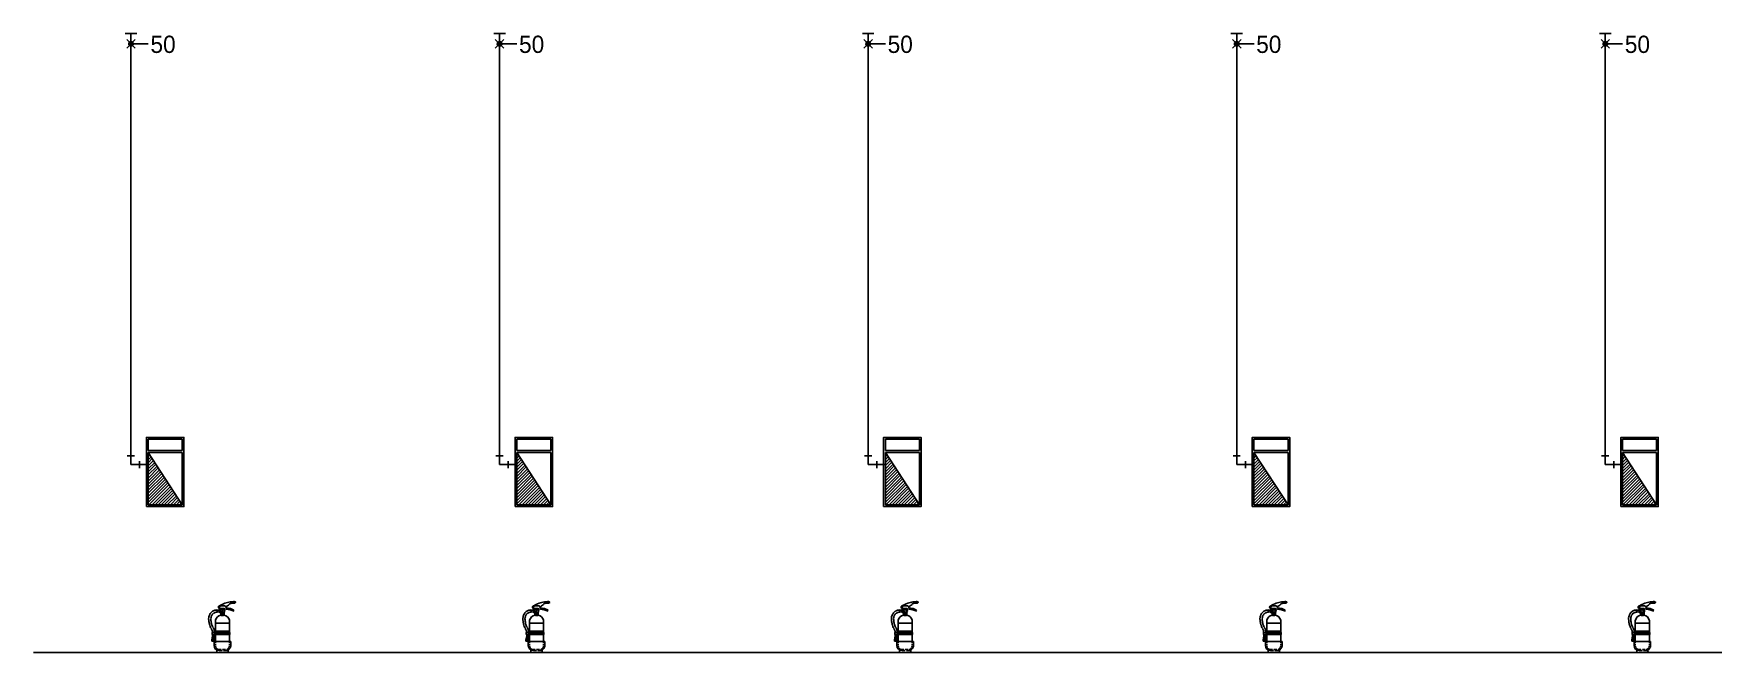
# Model space of a CAD drawing. Header units: millimetres. Extents: x 0 to 42050, y 0 to 29700.
# Drawn here: x 8643 to 23208, y 11197 to 16562 of the extents above; entities that cross this region are included whole.
import ezdxf

# ---------------------------------------------------------------- set-up
doc = ezdxf.new("R2010")
doc.units = ezdxf.units.MM
doc.header["$LTSCALE"] = 50
doc.linetypes.add('DASHED', pattern=[0.75, 0.5, -0.25])
doc.linetypes.add('HIDDEN', pattern=[0.375, 0.25, -0.125])
for name, color, linetype in [('AX', 2, 'Continuous'), ('BACK', 8, 'Continuous'), ('H', 2, 'Continuous'), ('PIPE', 3, 'Continuous'), ('TEXT', 2, 'Continuous'), ('Y', 2, 'Continuous')]:
    doc.layers.add(name, color=color, linetype=linetype)
doc.styles.add('돋움', font='')
doc.styles.get('돋움').set_extended_font_data('Dotum')

# ---------------------------------------------------------------- blocks, each defined once
blk = doc.blocks.new('a-019')
at = {"layer": 'TEXT'}
h = blk.add_hatch(color=1, dxfattribs=at)
edge = h.paths.add_edge_path()
edge.add_arc((0, 0), 0.4, 0, 360)
at = {"layer": 'TEXT', "color": 1}
for p, q in [((-0.74, 0.74), (0.74, -0.74)), ((0.74, 0.74), (-0.74, -0.74))]:
    blk.add_line(p, q, dxfattribs=at)
blk.add_circle((0, 0), 0.4, dxfattribs=at)
blk = doc.blocks.new('b-009')
at = {"layer": 'H'}
h = blk.add_hatch(dxfattribs=at)
h.set_pattern_fill('ANSI31', color=1, scale=3, angle=90, style=0)
h.set_pattern_definition([(135, (-255.6556, -518.17763), (-0.26516504, -0.26516504), [])])
h.paths.add_polyline_path([(-0.63, -7.22), (5.27, -7.22), (5.27, 1.88)])
for p, q in [((5.27, 4.18), (-0.63, 4.18)), ((-0.63, 4.18), (-0.63, 2.18)), ((5.27, 2.18), (5.27, 4.18)), ((5.27, 2.18), (-0.63, 2.18)), ((5.27, 1.88), (-0.63, 1.88)), ((-0.63, 1.88), (-0.63, -7.22)), ((5.27, -7.22), (5.27, 1.88)), ((-0.63, -7.22), (5.27, -7.22))]:
    blk.add_line(p, q, dxfattribs=at)
at = {"layer": 'H', "color": 1}
blk.add_line((5.27, 1.88), (-0.63, -7.22), dxfattribs=at)
blk.add_lwpolyline([(5.57, -7.52), (5.57, 4.48), (-0.93, 4.48), (-0.93, -7.52)], close=True, dxfattribs=at)

msp = doc.modelspace()

# ---------------------------------------------------------------- linework, layer by layer
at = {"layer": 'AX'}
for p, q in [((9518, 12900), (9455, 12900)), ((9562, 12793), (9562, 12856)), ((12714, 12900), (12651, 12900)), ((12758, 12793), (12758, 12856)), ((15910, 12900), (15847, 12900)), ((15954, 12793), (15954, 12856)), ((19106, 12900), (19043, 12900)), ((19150, 12793), (19150, 12856)), ((22302, 12900), (22239, 12900)), ((22346, 12793), (22346, 12856))]:
    msp.add_line(p, q, dxfattribs=at)
at = {"layer": 'BACK'}
msp.add_line((8643, 11197), (32196, 11197), dxfattribs=at)
at = {"layer": 'H', "color": 1}
for p, q in [((10234, 11564), (10234, 11545)), ((10252, 11562), (10234, 11564)), ((10252, 11548), (10234, 11545)), ((10248, 11579), (10245, 11588)), ((10252, 11599), (10302, 11599)), ((10252, 11562), (10252, 11548)), ((10257, 11562), (10252, 11562)), ((10257, 11548), (10252, 11548)), ((10255, 11574), (10297, 11574)), ((10257, 11570), (10257, 11540)), ((10257, 11570), (10268, 11570)), ((10257, 11540), (10268, 11540)), ((10261, 11570), (10261, 11540)), ((10264, 11555), (10270, 11555)), ((10265, 11570), (10265, 11578)), ((10265, 11578), (10295, 11578)), ((10265, 11520), (10265, 11540)), ((10265, 11535), (10295, 11535)), ((10265, 11531), (10295, 11531)), ((10266, 11561), (10271, 11559)), ((10266, 11548), (10271, 11551)), ((10269, 11567), (10274, 11562)), ((10269, 11543), (10274, 11548)), ((10275, 11570), (10277, 11564)), ((10275, 11540), (10277, 11545)), ((10282, 11571), (10281, 11565)), ((10282, 11539), (10281, 11545)), ((10288, 11569), (10285, 11563)), ((10288, 11541), (10285, 11546)), ((10293, 11564), (10288, 11561)), ((10293, 11545), (10288, 11549)), ((10296, 11558), (10290, 11557)), ((10296, 11551), (10290, 11553)), ((10295, 11567), (10295, 11578)), ((10295, 11520), (10295, 11542)), ((10299, 11574), (10344, 11566)), ((10315, 11584), (10346, 11577)), ((10346, 11565), (10381, 11553)), ((10349, 11577), (10379, 11563)), ((12957, 11564), (12957, 11545)), ((12976, 11562), (12957, 11564)), ((12976, 11548), (12957, 11545)), ((12972, 11579), (12968, 11588)), ((12975, 11599), (13026, 11599)), ((12976, 11562), (12976, 11548)), ((12980, 11562), (12976, 11562)), ((12980, 11548), (12976, 11548)), ((12979, 11574), (13021, 11574)), ((12980, 11570), (12980, 11540)), ((12980, 11570), (12991, 11570)), ((12980, 11540), (12991, 11540)), ((12985, 11570), (12985, 11540)), ((12988, 11555), (12994, 11555)), ((12989, 11570), (12989, 11578)), ((12989, 11578), (13019, 11578)), ((12989, 11561), (12995, 11559)), ((12989, 11548), (12995, 11551)), ((12989, 11520), (12989, 11540)), ((12989, 11535), (13019, 11535)), ((12989, 11531), (13019, 11531)), ((12993, 11567), (12997, 11562)), ((12993, 11543), (12997, 11548)), ((12999, 11570), (13001, 11564)), ((12999, 11540), (13001, 11545)), ((13006, 11571), (13005, 11565)), ((13006, 11539), (13005, 11545)), ((13012, 11569), (13009, 11563)), ((13012, 11541), (13009, 11546)), ((13017, 11564), (13012, 11561)), ((13017, 11545), (13012, 11549)), ((13020, 11558), (13014, 11557)), ((13020, 11551), (13014, 11553)), ((13019, 11567), (13019, 11578)), ((13019, 11520), (13019, 11542)), ((13023, 11574), (13068, 11566)), ((13039, 11584), (13070, 11577)), ((13070, 11565), (13105, 11553)), ((13073, 11577), (13103, 11563)), ((16153, 11564), (16153, 11545)), ((16172, 11562), (16153, 11564)), ((16172, 11548), (16153, 11545)), ((16168, 11579), (16164, 11588)), ((16171, 11599), (16222, 11599)), ((16172, 11562), (16172, 11548)), ((16176, 11562), (16172, 11562)), ((16176, 11548), (16172, 11548)), ((16175, 11574), (16217, 11574)), ((16176, 11570), (16176, 11540)), ((16176, 11570), (16187, 11570)), ((16176, 11540), (16187, 11540)), ((16181, 11570), (16181, 11540)), ((16184, 11555), (16190, 11555)), ((16185, 11570), (16185, 11578)), ((16185, 11578), (16215, 11578)), ((16185, 11561), (16191, 11559)), ((16185, 11548), (16191, 11551)), ((16185, 11520), (16185, 11540)), ((16185, 11535), (16215, 11535)), ((16185, 11531), (16215, 11531)), ((16189, 11567), (16193, 11562)), ((16189, 11543), (16193, 11548)), ((16195, 11570), (16197, 11564)), ((16195, 11540), (16197, 11545)), ((16202, 11571), (16201, 11565)), ((16202, 11539), (16201, 11545)), ((16208, 11569), (16205, 11563)), ((16208, 11541), (16205, 11546)), ((16213, 11564), (16208, 11561)), ((16213, 11545), (16208, 11549)), ((16216, 11558), (16210, 11557)), ((16216, 11551), (16210, 11553)), ((16215, 11567), (16215, 11578)), ((16215, 11520), (16215, 11542)), ((16219, 11574), (16264, 11566)), ((16235, 11584), (16266, 11577)), ((16266, 11565), (16301, 11553)), ((16269, 11577), (16299, 11563)), ((19349, 11564), (19349, 11545)), ((19368, 11562), (19349, 11564)), ((19368, 11548), (19349, 11545)), ((19364, 11579), (19360, 11588)), ((19367, 11599), (19418, 11599)), ((19368, 11562), (19368, 11548)), ((19372, 11562), (19368, 11562)), ((19372, 11548), (19368, 11548)), ((19371, 11574), (19413, 11574)), ((19372, 11570), (19372, 11540)), ((19372, 11570), (19383, 11570)), ((19372, 11540), (19383, 11540)), ((19377, 11570), (19377, 11540)), ((19380, 11555), (19386, 11555)), ((19381, 11570), (19381, 11578)), ((19381, 11578), (19411, 11578)), ((19381, 11561), (19387, 11559)), ((19381, 11548), (19387, 11551)), ((19381, 11520), (19381, 11540)), ((19381, 11535), (19411, 11535)), ((19381, 11531), (19411, 11531)), ((19385, 11567), (19389, 11562)), ((19385, 11543), (19389, 11548)), ((19391, 11570), (19393, 11564)), ((19391, 11540), (19393, 11545)), ((19398, 11571), (19397, 11565)), ((19398, 11539), (19397, 11545)), ((19404, 11569), (19401, 11563)), ((19404, 11541), (19401, 11546)), ((19409, 11564), (19404, 11561)), ((19409, 11545), (19404, 11549)), ((19412, 11558), (19406, 11557)), ((19412, 11551), (19406, 11553)), ((19411, 11567), (19411, 11578)), ((19411, 11520), (19411, 11542)), ((19415, 11574), (19460, 11566)), ((19431, 11584), (19462, 11577)), ((19462, 11565), (19497, 11553)), ((19465, 11577), (19495, 11563)), ((22545, 11564), (22545, 11545)), ((22564, 11562), (22545, 11564)), ((22564, 11548), (22545, 11545)), ((22560, 11579), (22556, 11588)), ((22563, 11599), (22614, 11599)), ((22564, 11562), (22564, 11548)), ((22568, 11562), (22564, 11562)), ((22568, 11548), (22564, 11548)), ((22567, 11574), (22609, 11574)), ((22568, 11570), (22568, 11540)), ((22568, 11570), (22579, 11570)), ((22568, 11540), (22579, 11540)), ((22573, 11570), (22573, 11540)), ((22576, 11555), (22582, 11555)), ((22577, 11570), (22577, 11578)), ((22577, 11578), (22607, 11578)), ((22577, 11561), (22583, 11559)), ((22577, 11548), (22583, 11551)), ((22577, 11520), (22577, 11540)), ((22577, 11535), (22607, 11535)), ((22577, 11531), (22607, 11531)), ((22581, 11567), (22585, 11562)), ((22581, 11543), (22585, 11548)), ((22587, 11570), (22589, 11564)), ((22587, 11540), (22589, 11545)), ((22594, 11571), (22593, 11565)), ((22594, 11539), (22593, 11545)), ((22600, 11569), (22597, 11563)), ((22600, 11541), (22597, 11546)), ((22605, 11564), (22600, 11561)), ((22605, 11545), (22600, 11549)), ((22608, 11558), (22602, 11557)), ((22608, 11551), (22602, 11553)), ((22607, 11567), (22607, 11578)), ((22607, 11520), (22607, 11542)), ((22611, 11574), (22656, 11566)), ((22627, 11584), (22658, 11577)), ((22658, 11565), (22693, 11553)), ((22661, 11577), (22691, 11563)), ((10192, 11370), (10192, 11352)), ((10192, 11370), (10344, 11370)), ((10214, 11370), (10214, 11352)), ((10217, 11370), (10217, 11352)), ((10217, 11367), (10344, 11367)), ((10217, 11364), (10344, 11364)), ((10217, 11361), (10344, 11361)), ((10220, 11476), (10220, 11370)), ((10220, 11450), (10341, 11450)), ((10220, 11380), (10341, 11380)), ((10341, 11476), (10341, 11370)), ((10344, 11370), (10344, 11352)), ((12915, 11370), (12915, 11352)), ((12915, 11370), (13068, 11370)), ((12938, 11370), (12938, 11352)), ((12941, 11370), (12941, 11352)), ((12941, 11367), (13068, 11367)), ((12941, 11364), (13068, 11364)), ((12941, 11361), (13068, 11361)), ((12943, 11476), (12943, 11370)), ((12943, 11450), (13065, 11450)), ((12943, 11380), (13065, 11380)), ((13065, 11476), (13065, 11370)), ((13068, 11370), (13068, 11352)), ((16111, 11370), (16111, 11352)), ((16111, 11370), (16264, 11370)), ((16134, 11370), (16134, 11352)), ((16137, 11370), (16137, 11352)), ((16137, 11367), (16264, 11367)), ((16137, 11364), (16264, 11364)), ((16137, 11361), (16264, 11361)), ((16139, 11476), (16139, 11370)), ((16139, 11450), (16261, 11450)), ((16139, 11380), (16261, 11380)), ((16261, 11476), (16261, 11370)), ((16264, 11370), (16264, 11352)), ((19307, 11370), (19307, 11352)), ((19307, 11370), (19460, 11370)), ((19330, 11370), (19330, 11352)), ((19333, 11370), (19333, 11352)), ((19333, 11367), (19460, 11367)), ((19333, 11364), (19460, 11364)), ((19333, 11361), (19460, 11361)), ((19335, 11476), (19335, 11370)), ((19335, 11450), (19457, 11450)), ((19335, 11380), (19457, 11380)), ((19457, 11476), (19457, 11370)), ((19460, 11370), (19460, 11352)), ((22503, 11370), (22503, 11352)), ((22503, 11370), (22656, 11370)), ((22526, 11370), (22526, 11352)), ((22529, 11370), (22529, 11352)), ((22529, 11367), (22656, 11367)), ((22529, 11364), (22656, 11364)), ((22529, 11361), (22656, 11361)), ((22531, 11476), (22531, 11370)), ((22531, 11450), (22653, 11450)), ((22531, 11380), (22653, 11380)), ((22653, 11476), (22653, 11370)), ((22656, 11370), (22656, 11352)), ((10194, 11339), (10188, 11306)), ((10188, 11306), (10188, 11293)), ((10188, 11303), (10218, 11303)), ((10188, 11293), (10218, 11293)), ((10192, 11352), (10344, 11352)), ((10194, 11352), (10194, 11339)), ((10194, 11343), (10212, 11343)), ((10194, 11339), (10212, 11339)), ((10198, 11339), (10195, 11306)), ((10203, 11339), (10203, 11307)), ((10208, 11339), (10211, 11306)), ((10208, 11291), (10352, 11291)), ((10208, 11291), (10208, 11257)), ((10212, 11352), (10212, 11339)), ((10212, 11339), (10218, 11306)), ((10217, 11358), (10344, 11358)), ((10217, 11355), (10344, 11355)), ((10218, 11306), (10218, 11293)), ((10220, 11352), (10220, 11291)), ((10341, 11352), (10341, 11291)), ((10352, 11291), (10352, 11250)), ((12918, 11339), (12912, 11306)), ((12912, 11306), (12912, 11293)), ((12912, 11303), (12942, 11303)), ((12912, 11293), (12942, 11293)), ((12915, 11352), (13068, 11352)), ((12918, 11352), (12918, 11339)), ((12918, 11343), (12936, 11343)), ((12918, 11339), (12936, 11339)), ((12922, 11339), (12919, 11306)), ((12927, 11339), (12927, 11307)), ((12932, 11339), (12935, 11306)), ((12932, 11291), (13076, 11291)), ((12932, 11291), (12932, 11257)), ((12936, 11352), (12936, 11339)), ((12936, 11339), (12942, 11306)), ((12941, 11358), (13068, 11358)), ((12941, 11355), (13068, 11355)), ((12942, 11306), (12942, 11293)), ((12943, 11352), (12943, 11291)), ((13065, 11352), (13065, 11291)), ((13076, 11291), (13076, 11250)), ((16114, 11339), (16108, 11306)), ((16108, 11306), (16108, 11293)), ((16108, 11303), (16138, 11303)), ((16108, 11293), (16138, 11293)), ((16111, 11352), (16264, 11352)), ((16114, 11352), (16114, 11339)), ((16114, 11343), (16132, 11343)), ((16114, 11339), (16132, 11339)), ((16118, 11339), (16115, 11306)), ((16123, 11339), (16123, 11307)), ((16128, 11339), (16131, 11306)), ((16128, 11291), (16272, 11291)), ((16128, 11291), (16128, 11257)), ((16132, 11352), (16132, 11339)), ((16132, 11339), (16138, 11306)), ((16137, 11358), (16264, 11358)), ((16137, 11355), (16264, 11355)), ((16138, 11306), (16138, 11293)), ((16139, 11352), (16139, 11291)), ((16261, 11352), (16261, 11291)), ((16272, 11291), (16272, 11250)), ((19310, 11339), (19304, 11306)), ((19304, 11306), (19304, 11293)), ((19304, 11303), (19334, 11303)), ((19304, 11293), (19334, 11293)), ((19307, 11352), (19460, 11352)), ((19310, 11352), (19310, 11339)), ((19310, 11343), (19328, 11343)), ((19310, 11339), (19328, 11339)), ((19314, 11339), (19311, 11306)), ((19319, 11339), (19319, 11307)), ((19324, 11339), (19327, 11306)), ((19324, 11291), (19468, 11291)), ((19324, 11291), (19324, 11257)), ((19328, 11352), (19328, 11339)), ((19328, 11339), (19334, 11306)), ((19333, 11358), (19460, 11358)), ((19333, 11355), (19460, 11355)), ((19334, 11306), (19334, 11293)), ((19335, 11352), (19335, 11291)), ((19457, 11352), (19457, 11291)), ((19468, 11291), (19468, 11250)), ((22506, 11339), (22500, 11306)), ((22500, 11306), (22500, 11293)), ((22500, 11303), (22530, 11303)), ((22500, 11293), (22530, 11293)), ((22503, 11352), (22656, 11352)), ((22506, 11352), (22506, 11339)), ((22506, 11343), (22524, 11343)), ((22506, 11339), (22524, 11339)), ((22510, 11339), (22507, 11306)), ((22515, 11339), (22515, 11307)), ((22520, 11339), (22523, 11306)), ((22520, 11291), (22664, 11291)), ((22520, 11291), (22520, 11257)), ((22524, 11352), (22524, 11339)), ((22524, 11339), (22530, 11306)), ((22529, 11358), (22656, 11358)), ((22529, 11355), (22656, 11355)), ((22530, 11306), (22530, 11293)), ((22531, 11352), (22531, 11291)), ((22653, 11352), (22653, 11291)), ((22664, 11291), (22664, 11250))]:
    msp.add_line(p, q, dxfattribs=at)
at = {"layer": 'H', "color": 1, "linetype": 'HIDDEN'}
for p, q in [((10220, 11291), (10220, 11251)), ((10341, 11291), (10341, 11251)), ((12943, 11291), (12943, 11251)), ((13065, 11291), (13065, 11251)), ((16139, 11291), (16139, 11251)), ((16261, 11291), (16261, 11251)), ((19335, 11291), (19335, 11251)), ((19457, 11291), (19457, 11251)), ((22531, 11291), (22531, 11251)), ((22653, 11291), (22653, 11251))]:
    msp.add_line(p, q, dxfattribs=at)
at = {"layer": 'H', "color": 1, "linetype": 'DASHED'}
for p, q in [((10231, 11218), (10231, 11204)), ((10243, 11223), (10317, 11223)), ((10329, 11218), (10329, 11204)), ((12955, 11218), (12955, 11204)), ((12967, 11223), (13041, 11223)), ((13053, 11218), (13053, 11204)), ((16151, 11218), (16151, 11204)), ((16163, 11223), (16237, 11223)), ((16249, 11218), (16249, 11204)), ((19347, 11218), (19347, 11204)), ((19359, 11223), (19433, 11223)), ((19445, 11218), (19445, 11204)), ((22543, 11218), (22543, 11204)), ((22555, 11223), (22629, 11223)), ((22641, 11218), (22641, 11204)), ((10239, 11197), (10322, 11197)), ((10253, 11212), (10307, 11212)), ((12963, 11197), (13046, 11197)), ((12977, 11212), (13031, 11212)), ((16159, 11197), (16242, 11197)), ((16173, 11212), (16227, 11212)), ((19355, 11197), (19438, 11197)), ((19369, 11212), (19423, 11212)), ((22551, 11197), (22634, 11197)), ((22565, 11212), (22619, 11212))]:
    msp.add_line(p, q, dxfattribs=at)
at = {"layer": 'H', "color": 1}
for centre, radius in [((10255, 11589), 3.22), ((10280, 11555), 19.5), ((10280, 11555), 15.9), ((10280, 11555), 1.32), ((12979, 11589), 3.22), ((13004, 11555), 19.5), ((13004, 11555), 15.9), ((13004, 11555), 1.32), ((16175, 11589), 3.22), ((16200, 11555), 19.5), ((16200, 11555), 15.9), ((16200, 11555), 1.32), ((19371, 11589), 3.22), ((19396, 11555), 19.5), ((19396, 11555), 15.9), ((19396, 11555), 1.32), ((22567, 11589), 3.22), ((22592, 11555), 19.5), ((22592, 11555), 15.9), ((22592, 11555), 1.32)]:
    msp.add_circle(centre, radius, dxfattribs=at)
for centre, radius, start, end in [((10268, 11481), 108, 163.1718, 172.4025), ((10248, 11487), 86.7, 157.0601, 163.1718), ((10250, 11486), 88.8, 151.0409, 157.0601), ((10231, 11496), 67.7, 140.8158, 151.0409), ((10237, 11492), 74.7, 131.2523, 140.8158), ((10248, 11487), 68, 157.0601, 163.1718), ((10250, 11486), 70.1, 151.0409, 157.0601), ((10217, 11514), 45.5, 119.5295, 131.2523), ((10231, 11496), 49, 140.8158, 151.0409), ((10237, 11492), 56, 131.2523, 140.8158), ((10272, 11417), 156, 114.3618, 119.5295), ((10217, 11514), 26.8, 119.5295, 131.2523), ((10272, 11417), 137, 114.3618, 119.5295), ((10227, 11516), 47.9, 99.3181, 114.3618), ((10227, 11516), 29.2, 99.3181, 114.3618), ((10232, 11484), 80.3, 88.9822, 99.3181), ((10280, 11459), 62.8, 103.8731, 164.7254), ((10232, 11484), 61.7, 88.9822, 99.3181), ((10252, 11591), 7.53, 90, 201.3174), ((10255, 11582), 7.53, 201.3174, 270), ((10394, 11375), 265, 110.2878, 122.4446), ((10280, 11565), 47.7, 251.6028, 288.3972), ((10280, 11459), 62.8, 15.2746, 76.1269), ((10297, 11567), 7.53, 74.688, 90), ((10367, 11448), 187, 95.8139, 110.2878), ((10302, 11591), 7.53, 0, 90), ((10183, 11814), 256, 299.5142, 301.847), ((10317, 11591), 7.53, 180, 254.688), ((10267, 11680), 98, 301.847, 305.6153), ((10243, 11713), 139, 305.6153, 314.0663), ((10363, 11589), 34.5, 117.0807, 134.0663), ((10341, 11551), 15.1, 70.3117, 80.2252), ((10343, 11563), 15.1, 66.4096, 77.6286), ((10491, 10225), 1416, 94.8972, 95.8139), ((10357, 11601), 20.5, 104.2208, 117.0807), ((10402, 11422), 205, 100.1569, 104.2208), ((10373, 11589), 35.7, 81.6407, 100.1569), ((10376, 11572), 64.3, 90.5936, 94.8972), ((10376, 11551), 85.9, 81.0727, 90.5936), ((10381, 11644), 20.1, 261.6407, 286.3638), ((10382, 11639), 14.8, 286.3638, 321.5357), ((10388, 11627), 8.31, 50.1212, 81.0727), ((10392, 11632), 2.78, 321.5357, 50.1212), ((12992, 11481), 108, 163.1718, 172.4025), ((12971, 11487), 86.7, 157.0601, 163.1718), ((12973, 11486), 88.8, 151.0409, 157.0601), ((12955, 11496), 67.7, 140.8158, 151.0409), ((12960, 11492), 74.7, 131.2523, 140.8158), ((12971, 11487), 68, 157.0601, 163.1718), ((12973, 11486), 70.1, 151.0409, 157.0601), ((12941, 11514), 45.5, 119.5295, 131.2523), ((12955, 11496), 49, 140.8158, 151.0409), ((12960, 11492), 56, 131.2523, 140.8158), ((12996, 11417), 156, 114.3618, 119.5295), ((12941, 11514), 26.8, 119.5295, 131.2523), ((12996, 11417), 137, 114.3618, 119.5295), ((12951, 11516), 47.9, 99.3181, 114.3618), ((12951, 11516), 29.2, 99.3181, 114.3618), ((12956, 11484), 80.3, 88.9822, 99.3181), ((13004, 11459), 62.8, 103.8731, 164.7254), ((12956, 11484), 61.7, 88.9822, 99.3181), ((12975, 11591), 7.53, 90, 201.3174), ((12979, 11582), 7.53, 201.3174, 270), ((13118, 11375), 265, 110.2878, 122.4446), ((13004, 11565), 47.7, 251.6028, 288.3972), ((13004, 11459), 62.8, 15.2746, 76.1269), ((13021, 11567), 7.53, 74.688, 90), ((13091, 11448), 187, 95.8139, 110.2878), ((13026, 11591), 7.53, 0, 90), ((12907, 11814), 256, 299.5142, 301.847), ((13041, 11591), 7.53, 180, 254.688), ((12991, 11680), 98, 301.847, 305.6153), ((12967, 11713), 139, 305.6153, 314.0663), ((13087, 11589), 34.5, 117.0807, 134.0663), ((13065, 11551), 15.1, 70.3117, 80.2252), ((13067, 11563), 15.1, 66.4096, 77.6286), ((13215, 10225), 1416, 94.8972, 95.8139), ((13081, 11601), 20.5, 104.2208, 117.0807), ((13126, 11422), 205, 100.1569, 104.2208), ((13096, 11589), 35.7, 81.6407, 100.1569), ((13100, 11572), 64.3, 90.5936, 94.8972), ((13100, 11551), 85.9, 81.0727, 90.5936), ((13105, 11644), 20.1, 261.6407, 286.3638), ((13106, 11639), 14.8, 286.3638, 321.5357), ((13112, 11627), 8.31, 50.1212, 81.0727), ((13115, 11632), 2.78, 321.5357, 50.1212), ((16188, 11481), 108, 163.1718, 172.4025), ((16168, 11487), 86.7, 157.0601, 163.1718), ((16169, 11486), 88.8, 151.0409, 157.0601), ((16151, 11496), 67.7, 140.8158, 151.0409), ((16156, 11492), 74.7, 131.2523, 140.8158), ((16168, 11487), 68, 157.0601, 163.1718), ((16169, 11486), 70.1, 151.0409, 157.0601), ((16137, 11514), 45.5, 119.5295, 131.2523), ((16151, 11496), 49, 140.8158, 151.0409), ((16156, 11492), 56, 131.2523, 140.8158), ((16192, 11417), 156, 114.3618, 119.5295), ((16137, 11514), 26.8, 119.5295, 131.2523), ((16192, 11417), 137, 114.3618, 119.5295), ((16147, 11516), 47.9, 99.3181, 114.3618), ((16147, 11516), 29.2, 99.3181, 114.3618), ((16152, 11484), 80.3, 88.9822, 99.3181), ((16200, 11459), 62.8, 103.8731, 164.7254), ((16152, 11484), 61.7, 88.9822, 99.3181), ((16171, 11591), 7.53, 90, 201.3174), ((16175, 11582), 7.53, 201.3174, 270), ((16314, 11375), 265, 110.2878, 122.4446), ((16200, 11565), 47.7, 251.6028, 288.3972), ((16200, 11459), 62.8, 15.2746, 76.1269), ((16217, 11567), 7.53, 74.688, 90), ((16287, 11448), 187, 95.8139, 110.2878), ((16222, 11591), 7.53, 0, 90), ((16103, 11814), 256, 299.5142, 301.847), ((16237, 11591), 7.53, 180, 254.688), ((16187, 11680), 98, 301.847, 305.6153), ((16163, 11713), 139, 305.6153, 314.0663), ((16283, 11589), 34.5, 117.0807, 134.0663), ((16261, 11551), 15.1, 70.3117, 80.2252), ((16263, 11563), 15.1, 66.4096, 77.6286), ((16411, 10225), 1416, 94.8972, 95.8139), ((16277, 11601), 20.5, 104.2208, 117.0807), ((16322, 11422), 205, 100.1569, 104.2208), ((16292, 11589), 35.7, 81.6407, 100.1569), ((16296, 11572), 64.3, 90.5936, 94.8972), ((16296, 11551), 85.9, 81.0727, 90.5936), ((16301, 11644), 20.1, 261.6407, 286.3638), ((16302, 11639), 14.8, 286.3638, 321.5357), ((16308, 11627), 8.31, 50.1212, 81.0727), ((16311, 11632), 2.78, 321.5357, 50.1212), ((19384, 11481), 108, 163.1718, 172.4025), ((19364, 11487), 86.7, 157.0601, 163.1718), ((19365, 11486), 88.8, 151.0409, 157.0601), ((19347, 11496), 67.7, 140.8158, 151.0409), ((19352, 11492), 74.7, 131.2523, 140.8158), ((19364, 11487), 68, 157.0601, 163.1718), ((19365, 11486), 70.1, 151.0409, 157.0601), ((19333, 11514), 45.5, 119.5295, 131.2523), ((19347, 11496), 49, 140.8158, 151.0409), ((19352, 11492), 56, 131.2523, 140.8158), ((19388, 11417), 156, 114.3618, 119.5295), ((19333, 11514), 26.8, 119.5295, 131.2523), ((19388, 11417), 137, 114.3618, 119.5295), ((19343, 11516), 47.9, 99.3181, 114.3618), ((19343, 11516), 29.2, 99.3181, 114.3618), ((19348, 11484), 80.3, 88.9822, 99.3181), ((19396, 11459), 62.8, 103.8731, 164.7254), ((19348, 11484), 61.7, 88.9822, 99.3181), ((19367, 11591), 7.53, 90, 201.3174), ((19371, 11582), 7.53, 201.3174, 270), ((19510, 11375), 265, 110.2878, 122.4446), ((19396, 11565), 47.7, 251.6028, 288.3972), ((19396, 11459), 62.8, 15.2746, 76.1269), ((19413, 11567), 7.53, 74.688, 90), ((19483, 11448), 187, 95.8139, 110.2878), ((19418, 11591), 7.53, 0, 90), ((19299, 11814), 256, 299.5142, 301.847), ((19433, 11591), 7.53, 180, 254.688), ((19383, 11680), 98, 301.847, 305.6153), ((19359, 11713), 139, 305.6153, 314.0663), ((19479, 11589), 34.5, 117.0807, 134.0663), ((19457, 11551), 15.1, 70.3117, 80.2252), ((19459, 11563), 15.1, 66.4096, 77.6286), ((19607, 10225), 1416, 94.8972, 95.8139), ((19473, 11601), 20.5, 104.2208, 117.0807), ((19518, 11422), 205, 100.1569, 104.2208), ((19488, 11589), 35.7, 81.6407, 100.1569), ((19492, 11572), 64.3, 90.5936, 94.8972), ((19492, 11551), 85.9, 81.0727, 90.5936), ((19497, 11644), 20.1, 261.6407, 286.3638), ((19498, 11639), 14.8, 286.3638, 321.5357), ((19504, 11627), 8.31, 50.1212, 81.0727), ((19507, 11632), 2.78, 321.5357, 50.1212), ((22580, 11481), 108, 163.1718, 172.4025), ((22560, 11487), 86.7, 157.0601, 163.1718), ((22561, 11486), 88.8, 151.0409, 157.0601), ((22543, 11496), 67.7, 140.8158, 151.0409), ((22548, 11492), 74.7, 131.2523, 140.8158), ((22560, 11487), 68, 157.0601, 163.1718), ((22561, 11486), 70.1, 151.0409, 157.0601), ((22529, 11514), 45.5, 119.5295, 131.2523), ((22543, 11496), 49, 140.8158, 151.0409), ((22548, 11492), 56, 131.2523, 140.8158), ((22584, 11417), 156, 114.3618, 119.5295), ((22529, 11514), 26.8, 119.5295, 131.2523), ((22584, 11417), 137, 114.3618, 119.5295), ((22539, 11516), 47.9, 99.3181, 114.3618), ((22539, 11516), 29.2, 99.3181, 114.3618), ((22544, 11484), 80.3, 88.9822, 99.3181), ((22592, 11459), 62.8, 103.8731, 164.7254), ((22544, 11484), 61.7, 88.9822, 99.3181), ((22563, 11591), 7.53, 90, 201.3174), ((22567, 11582), 7.53, 201.3174, 270), ((22706, 11375), 265, 110.2878, 122.4446), ((22592, 11565), 47.7, 251.6028, 288.3972), ((22592, 11459), 62.8, 15.2746, 76.1269), ((22609, 11567), 7.53, 74.688, 90), ((22679, 11448), 187, 95.8139, 110.2878), ((22614, 11591), 7.53, 0, 90), ((22495, 11814), 256, 299.5142, 301.847), ((22629, 11591), 7.53, 180, 254.688), ((22579, 11680), 98, 301.847, 305.6153), ((22555, 11713), 139, 305.6153, 314.0663), ((22675, 11589), 34.5, 117.0807, 134.0663), ((22653, 11551), 15.1, 70.3117, 80.2252), ((22655, 11563), 15.1, 66.4096, 77.6286), ((22803, 10225), 1416, 94.8972, 95.8139), ((22669, 11601), 20.5, 104.2208, 117.0807), ((22714, 11422), 205, 100.1569, 104.2208), ((22684, 11589), 35.7, 81.6407, 100.1569), ((22688, 11572), 64.3, 90.5936, 94.8972), ((22688, 11551), 85.9, 81.0727, 90.5936), ((22693, 11644), 20.1, 261.6407, 286.3638), ((22694, 11639), 14.8, 286.3638, 321.5357), ((22700, 11627), 8.31, 50.1212, 81.0727), ((22703, 11632), 2.78, 321.5357, 50.1212), ((10216, 11487), 55.9, 172.4025, 186.6982), ((10602, 11533), 444, 186.6982, 187.5975), ((10941, 11578), 786, 187.5975, 188.2666), ((11372, 11641), 1222, 188.2666, 189.0428), ((10386, 11484), 223, 189.0428, 190.9252), ((10226, 11453), 60.3, 190.9252, 200.963), ((10445, 11537), 295, 200.963, 204.8518), ((10283, 11462), 116, 204.8518, 209.2642), ((10216, 11487), 37.2, 172.4025, 186.6982), ((10602, 11533), 425, 186.6982, 187.5975), ((10268, 11481), 89, 163.1718, 172.4025), ((10941, 11578), 768, 187.5975, 188.2666), ((11372, 11641), 1203, 188.2666, 189.0428), ((9874, 11232), 352, 26.9992, 29.2642), ((10386, 11484), 205, 189.0428, 190.9252), ((10226, 11453), 41.6, 190.9252, 200.963), ((10445, 11537), 277, 200.963, 204.8518), ((10136, 11366), 58.2, 18.162, 26.9992), ((10053, 11356), 142, 5.7338, 11.3891), ((10283, 11462), 97.8, 204.8518, 209.2642), ((9874, 11232), 371, 26.9992, 29.2642), ((10136, 11366), 76.9, 17.3067, 26.9992), ((10053, 11356), 160, 5.0647, 11.7682), ((12940, 11487), 55.9, 172.4025, 186.6982), ((13326, 11533), 444, 186.6982, 187.5975), ((13665, 11578), 786, 187.5975, 188.2666), ((14096, 11641), 1222, 188.2666, 189.0428), ((13110, 11484), 223, 189.0428, 190.9252), ((12950, 11453), 60.3, 190.9252, 200.963), ((13169, 11537), 295, 200.963, 204.8518), ((13007, 11462), 116, 204.8518, 209.2642), ((12992, 11481), 89, 163.1718, 172.4025), ((12940, 11487), 37.2, 172.4025, 186.6982), ((13326, 11533), 425, 186.6982, 187.5975), ((13665, 11578), 768, 187.5975, 188.2666), ((14096, 11641), 1203, 188.2666, 189.0428), ((12598, 11232), 352, 26.9992, 29.2642), ((13110, 11484), 205, 189.0428, 190.9252), ((12950, 11453), 41.6, 190.9252, 200.963), ((13169, 11537), 277, 200.963, 204.8518), ((12860, 11366), 58.2, 18.162, 26.9992), ((12776, 11356), 142, 5.7338, 11.3891), ((13007, 11462), 97.8, 204.8518, 209.2642), ((12598, 11232), 371, 26.9992, 29.2642), ((12860, 11366), 76.9, 17.3067, 26.9992), ((12776, 11356), 160, 5.0647, 11.7682), ((16136, 11487), 55.9, 172.4025, 186.6982), ((16522, 11533), 444, 186.6982, 187.5975), ((16861, 11578), 786, 187.5975, 188.2666), ((17292, 11641), 1222, 188.2666, 189.0428), ((16306, 11484), 223, 189.0428, 190.9252), ((16146, 11453), 60.3, 190.9252, 200.963), ((16365, 11537), 295, 200.963, 204.8518), ((16203, 11462), 116, 204.8518, 209.2642), ((16188, 11481), 89, 163.1718, 172.4025), ((16136, 11487), 37.2, 172.4025, 186.6982), ((16522, 11533), 425, 186.6982, 187.5975), ((16861, 11578), 768, 187.5975, 188.2666), ((17292, 11641), 1203, 188.2666, 189.0428), ((15794, 11232), 352, 26.9992, 29.2642), ((16306, 11484), 205, 189.0428, 190.9252), ((16146, 11453), 41.6, 190.9252, 200.963), ((16365, 11537), 277, 200.963, 204.8518), ((16056, 11366), 58.2, 18.162, 26.9992), ((15972, 11356), 142, 5.7338, 11.3891), ((16203, 11462), 97.8, 204.8518, 209.2642), ((15794, 11232), 371, 26.9992, 29.2642), ((16056, 11366), 76.9, 17.3067, 26.9992), ((15972, 11356), 160, 5.0647, 11.7682), ((19332, 11487), 55.9, 172.4025, 186.6982), ((19718, 11533), 444, 186.6982, 187.5975), ((20057, 11578), 786, 187.5975, 188.2666), ((20488, 11641), 1222, 188.2666, 189.0428), ((19502, 11484), 223, 189.0428, 190.9252), ((19342, 11453), 60.3, 190.9252, 200.963), ((19561, 11537), 295, 200.963, 204.8518), ((19399, 11462), 116, 204.8518, 209.2642), ((19384, 11481), 89, 163.1718, 172.4025), ((19332, 11487), 37.2, 172.4025, 186.6982), ((19718, 11533), 425, 186.6982, 187.5975), ((20057, 11578), 768, 187.5975, 188.2666), ((20488, 11641), 1203, 188.2666, 189.0428), ((18990, 11232), 352, 26.9992, 29.2642), ((19502, 11484), 205, 189.0428, 190.9252), ((19342, 11453), 41.6, 190.9252, 200.963), ((19561, 11537), 277, 200.963, 204.8518), ((19252, 11366), 58.2, 18.162, 26.9992), ((19168, 11356), 142, 5.7338, 11.3891), ((19399, 11462), 97.8, 204.8518, 209.2642), ((18990, 11232), 371, 26.9992, 29.2642), ((19252, 11366), 76.9, 17.3067, 26.9992), ((19168, 11356), 160, 5.0647, 11.7682), ((22528, 11487), 55.9, 172.4025, 186.6982), ((22914, 11533), 444, 186.6982, 187.5975), ((23253, 11578), 786, 187.5975, 188.2666), ((23684, 11641), 1222, 188.2666, 189.0428), ((22698, 11484), 223, 189.0428, 190.9252), ((22538, 11453), 60.3, 190.9252, 200.963), ((22757, 11537), 295, 200.963, 204.8518), ((22595, 11462), 116, 204.8518, 209.2642), ((22580, 11481), 89, 163.1718, 172.4025), ((22528, 11487), 37.2, 172.4025, 186.6982), ((22914, 11533), 425, 186.6982, 187.5975), ((23253, 11578), 768, 187.5975, 188.2666), ((23684, 11641), 1203, 188.2666, 189.0428), ((22186, 11232), 352, 26.9992, 29.2642), ((22698, 11484), 205, 189.0428, 190.9252), ((22538, 11453), 41.6, 190.9252, 200.963), ((22757, 11537), 277, 200.963, 204.8518), ((22448, 11366), 58.2, 18.162, 26.9992), ((22364, 11356), 142, 5.7338, 11.3891), ((22595, 11462), 97.8, 204.8518, 209.2642), ((22186, 11232), 371, 26.9992, 29.2642), ((22448, 11366), 76.9, 17.3067, 26.9992), ((22364, 11356), 160, 5.0647, 11.7682), ((10253, 11257), 45.2, 180, 270), ((10307, 11257), 45.2, 270, 339.1712), ((10280, 11268), 74.3, 339.1712, 345.9659), ((12977, 11257), 45.2, 180, 270), ((13031, 11257), 45.2, 270, 339.1712), ((13004, 11268), 74.3, 339.1712, 345.9659), ((16173, 11257), 45.2, 180, 270), ((16227, 11257), 45.2, 270, 339.1712), ((16200, 11268), 74.3, 339.1712, 345.9659), ((19369, 11257), 45.2, 180, 270), ((19423, 11257), 45.2, 270, 339.1712), ((19396, 11268), 74.3, 339.1712, 345.9659), ((22565, 11257), 45.2, 180, 270), ((22619, 11257), 45.2, 270, 339.1712), ((22592, 11268), 74.3, 339.1712, 345.9659)]:
    msp.add_arc(centre, radius, start, end, dxfattribs=at)
at = {"layer": 'H', "color": 1, "linetype": 'HIDDEN'}
for centre, start, end in [((10280, 11268), 195.2746, 218.7994), ((10280, 11268), 321.2006, 344.7254), ((13004, 11268), 195.2746, 218.7994), ((13004, 11268), 321.2006, 344.7254), ((16200, 11268), 195.2746, 218.7994), ((16200, 11268), 321.2006, 344.7254), ((19396, 11268), 195.2746, 218.7994), ((19396, 11268), 321.2006, 344.7254), ((22592, 11268), 195.2746, 218.7994), ((22592, 11268), 321.2006, 344.7254)]:
    msp.add_arc(centre, 62.8, start, end, dxfattribs=at)
at = {"layer": 'H', "color": 1, "linetype": 'DASHED'}
for centre, radius, start, end in [((10243, 11238), 15.1, 218.7994, 270), ((10317, 11238), 15.1, 270, 321.2006), ((12967, 11238), 15.1, 218.7994, 270), ((13041, 11238), 15.1, 270, 321.2006), ((16163, 11238), 15.1, 218.7994, 270), ((16237, 11238), 15.1, 270, 321.2006), ((19359, 11238), 15.1, 218.7994, 270), ((19433, 11238), 15.1, 270, 321.2006), ((22555, 11238), 15.1, 218.7994, 270), ((22629, 11238), 15.1, 270, 321.2006), ((10239, 11204), 7.53, 180, 270), ((10322, 11204), 7.53, 270, 0), ((12963, 11204), 7.53, 180, 270), ((13046, 11204), 7.53, 270, 0), ((16159, 11204), 7.53, 180, 270), ((16242, 11204), 7.53, 270, 0), ((19355, 11204), 7.53, 180, 270), ((19438, 11204), 7.53, 270, 0), ((22551, 11204), 7.53, 180, 270), ((22634, 11204), 7.53, 270, 0)]:
    msp.add_arc(centre, radius, start, end, dxfattribs=at)
at = {"layer": 'PIPE'}
for p, q in [((9487, 12825), (9487, 16562)), ((12683, 12825), (12683, 16562)), ((15879, 12825), (15879, 16562)), ((19075, 12825), (19075, 16562)), ((22271, 12825), (22271, 16562)), ((9637, 12825), (9487, 12825)), ((12833, 12825), (12683, 12825)), ((16029, 12825), (15879, 12825)), ((19225, 12825), (19075, 12825)), ((22421, 12825), (22271, 12825))]:
    msp.add_line(p, q, dxfattribs=at)
at = {"layer": 'TEXT'}
for p, q in [((9487, 16473), (9637, 16473)), ((12683, 16473), (12833, 16473)), ((15879, 16473), (16029, 16473)), ((19075, 16473), (19225, 16473)), ((22271, 16473), (22421, 16473))]:
    msp.add_line(p, q, dxfattribs=at)
at = {"layer": 'Y'}
for p, q in [((9537, 16562), (9437, 16562)), ((12733, 16562), (12633, 16562)), ((15929, 16562), (15829, 16562)), ((19125, 16562), (19025, 16562)), ((22321, 16562), (22221, 16562))]:
    msp.add_line(p, q, dxfattribs=at)

# ---------------------------------------------------------------- block references
at = {"layer": 'PIPE', "xscale": -50, "yscale": 50, "zscale": 50}
for p in [(9900, 12837), (13096, 12837), (16292, 12837), (19488, 12837), (22684, 12837)]:
    msp.add_blockref('b-009', p, dxfattribs=at)
at = {"layer": 'TEXT', "xscale": -50, "yscale": 50, "zscale": 50, "rotation": 180}
for p in [(9487, 16473), (12683, 16473), (15879, 16473), (19075, 16473), (22271, 16473)]:
    msp.add_blockref('a-019', p, dxfattribs=at)

# ---------------------------------------------------------------- texts
at = {"layer": 'TEXT', "style": '돋움'}
for p in [(9656, 16394), (12852, 16394), (16048, 16394), (19244, 16394), (22440, 16394)]:
    msp.add_text('50', height=150, dxfattribs=at).set_placement(p)

doc.saveas('drawing.dxf')
